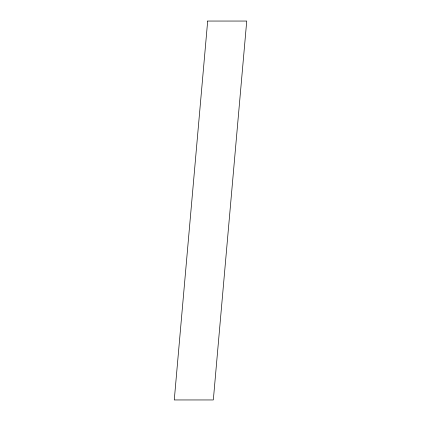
<?xml version="1.0" encoding="UTF-8"?>
<svg xmlns="http://www.w3.org/2000/svg" width="421" height="421" viewBox="0 0 421 421"><rect width="100%" height="100%" fill="white"/><g stroke="black" fill="none" stroke-linecap="round" stroke-linejoin="round"><path stroke-width="0.63" d="M207.674 21.05L174.268 399.95L213.326 399.95L246.732 21.05L207.674 21.05"/></g></svg>
